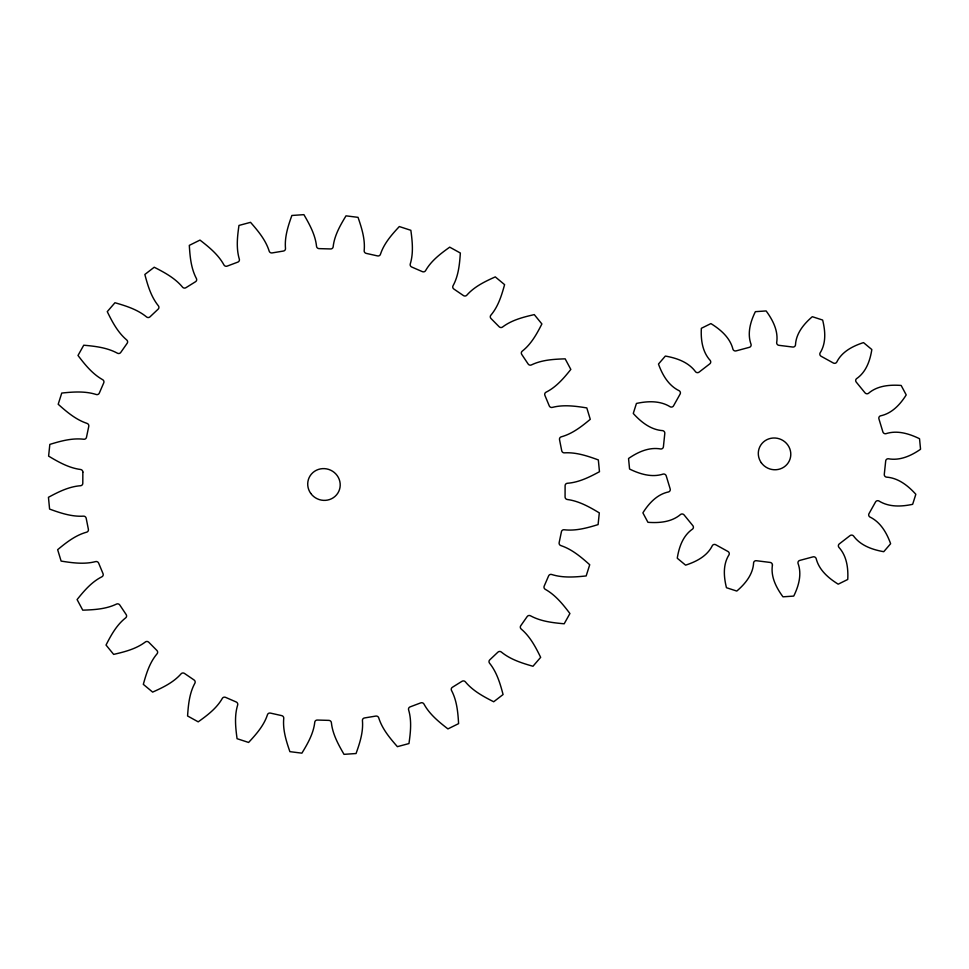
<?xml version="1.0" encoding="UTF-8"?>
<svg xmlns="http://www.w3.org/2000/svg" width="969" height="969" viewBox="0 0 969 969"><rect width="100%" height="100%" fill="white"/><g stroke="black" fill="none" stroke-linecap="round" stroke-linejoin="round"><path stroke-width="1.45" d="M82.85 472.109L82.801 483.24A2.568 2.483 24.3 0 1 80.33 485.748C68.92 486.632 58.37 491.925 48.45 497.291L49.589 509.076C60.344 513.001 71.682 516.828 83.273 516.162A2.568 2.483 24.3 0 1 86.193 518.306L88.373 529.28A2.568 2.483 24.3 0 1 86.471 532.223C75.497 535.276 66.255 542.507 57.655 549.689L61.12 561.087C72.384 562.892 84.194 564.515 95.41 561.645A2.568 2.483 24.3 0 1 98.681 563.195L103.005 573.6A2.568 2.483 24.3 0 1 101.733 576.87C91.619 581.981 84.049 590.872 77.096 599.581L82.753 610.155C94.09 609.792 105.936 609.138 116.328 604.159A2.568 2.483 24.3 0 1 119.829 605.068L126.127 614.503A2.568 2.483 24.3 0 1 125.534 617.968C116.668 624.944 111.06 635.155 106.033 645.051L113.652 654.39C124.638 651.871 136.072 648.964 145.217 642.084A2.568 2.483 24.3 0 1 148.826 642.302L156.845 650.405A2.568 2.483 24.3 0 1 156.954 653.93C149.674 662.542 146.271 673.661 143.327 684.356L152.642 692.108C162.853 687.53 173.439 682.467 180.985 673.939A2.568 2.483 24.3 0 1 184.546 673.479L193.982 679.923A2.568 2.483 24.3 0 1 194.793 683.387C189.403 693.295 188.313 704.899 187.574 715.97L198.197 721.844C207.269 715.376 216.608 708.339 222.24 698.528A2.568 2.483 24.3 0 1 225.62 697.389L236.121 701.944A2.568 2.483 24.3 0 1 237.611 705.19C234.304 716.03 235.576 727.658 237.066 738.693L248.597 742.448C256.167 734.332 263.883 725.599 267.408 714.88A2.568 2.483 24.3 0 1 270.472 713.111L281.64 715.606A2.568 2.483 24.3 0 1 283.735 718.526C282.682 729.863 286.23 741.055 289.888 751.653L301.892 753.155C307.682 743.683 313.459 733.581 314.743 722.389A2.568 2.483 24.3 0 1 317.396 720.052L328.782 720.379A2.568 2.483 24.3 0 1 331.41 722.862C332.646 734.248 338.351 744.592 344.019 754.342L356.047 753.531C359.802 743.078 363.411 731.995 362.442 720.754A2.568 2.483 24.3 0 1 364.55 717.944L375.73 716.091A2.568 2.483 24.3 0 1 378.794 718.041C382.271 729.027 389.901 738.124 397.387 746.663L408.954 743.562C410.541 732.528 411.849 720.912 408.652 710.035A2.568 2.483 24.3 0 1 410.166 706.861L420.691 702.9A2.568 2.483 24.3 0 1 424.071 704.233C429.642 714.395 438.909 721.917 447.932 728.906L458.591 723.637C457.949 712.445 456.896 700.744 451.615 690.655A2.568 2.483 24.3 0 1 452.45 687.239L461.947 681.328A2.568 2.483 24.3 0 1 465.508 681.994C472.945 690.921 483.483 696.578 493.706 701.762L503.068 694.531C500.198 683.605 496.843 672.292 489.672 663.341A2.568 2.483 24.3 0 1 489.805 659.828L497.884 652.185A2.568 2.483 24.3 0 1 501.494 652.161C510.518 659.514 521.928 663.111 532.962 666.26L540.654 657.357C535.675 647.135 530.152 636.633 521.358 629.172A2.568 2.483 24.3 0 1 520.789 625.671L527.148 616.599A2.568 2.483 24.3 0 1 530.661 615.884C540.896 621.395 552.766 622.776 564.188 623.782L569.917 613.534C563.025 604.426 555.552 595.123 545.462 589.431A2.568 2.483 24.3 0 1 544.203 586.088L548.599 575.925A2.568 2.483 24.3 0 1 551.894 574.556C562.941 578.033 574.823 577.136 586.172 575.937L589.721 564.745C581.182 557.102 572.061 549.362 561.051 545.656A2.568 2.483 24.3 0 1 559.161 542.604L561.426 531.751A2.568 2.483 24.3 0 1 564.358 529.777C575.804 531.097 587.238 527.948 598.091 524.592L599.314 512.88C589.479 506.981 579.062 501.094 567.531 499.532A2.568 2.483 24.3 0 1 565.072 496.891L565.109 485.76A2.568 2.483 24.3 0 1 567.592 483.252C579.002 482.368 589.552 477.075 599.472 471.709L598.333 459.924C587.577 455.999 576.24 452.172 564.648 452.838A2.568 2.483 24.3 0 1 561.717 450.694L559.537 439.72A2.568 2.483 24.3 0 1 561.451 436.777C572.425 433.724 581.666 426.493 590.266 419.311L586.802 407.913C575.538 406.108 563.728 404.485 552.512 407.355A2.568 2.483 24.3 0 1 549.229 405.805L544.917 395.4A2.568 2.483 24.3 0 1 546.189 392.13C556.303 387.019 563.873 378.128 570.826 369.419L565.169 358.845C553.832 359.208 541.986 359.862 531.593 364.841A2.568 2.483 24.3 0 1 528.093 363.932L521.794 354.497A2.568 2.483 24.3 0 1 522.388 351.032C531.254 344.056 536.85 333.845 541.889 323.949L534.27 314.61C523.284 317.129 511.85 320.036 502.705 326.916A2.568 2.483 24.3 0 1 499.096 326.698L491.077 318.595A2.568 2.483 24.3 0 1 490.968 315.07C498.248 306.458 501.651 295.339 504.595 284.644L495.28 276.892C485.069 281.47 474.471 286.533 466.937 295.06A2.568 2.483 24.3 0 1 463.376 295.521L453.928 289.077A2.568 2.483 24.3 0 1 453.117 285.613C458.519 275.705 459.609 264.101 460.348 253.03L449.713 247.156C440.653 253.624 431.314 260.661 425.682 270.472A2.568 2.483 24.3 0 1 422.302 271.611L411.801 267.056A2.568 2.483 24.3 0 1 410.311 263.81C413.606 252.97 412.346 241.342 410.856 230.307L399.313 226.552C391.742 234.668 384.039 243.401 380.514 254.12A2.568 2.483 24.3 0 1 377.438 255.889L366.282 253.393A2.568 2.483 24.3 0 1 364.187 250.474C365.24 239.137 361.679 227.945 358.033 217.347L346.018 215.845C340.24 225.317 334.462 235.419 333.179 246.61A2.568 2.483 24.3 0 1 330.526 248.948L319.14 248.621A2.568 2.483 24.3 0 1 316.512 246.138C315.276 234.752 309.571 224.408 303.903 214.658L291.875 215.469C288.108 225.922 284.511 237.005 285.48 248.246A2.568 2.483 24.3 0 1 283.36 251.056L272.192 252.909A2.568 2.483 24.3 0 1 269.128 250.959C265.651 239.973 258.02 230.876 250.535 222.337L238.968 225.438C237.369 236.472 236.073 248.088 239.27 258.965A2.568 2.483 24.3 0 1 237.756 262.139L227.218 266.1A2.568 2.483 24.3 0 1 223.851 264.767C218.267 254.605 209.013 247.083 199.989 240.094L189.318 245.363C189.972 256.555 191.026 268.256 196.307 278.345A2.568 2.483 24.3 0 1 195.472 281.761L185.975 287.672A2.568 2.483 24.3 0 1 182.414 287.006C174.965 278.079 164.439 272.422 154.216 267.238L144.853 274.469C147.724 285.395 151.079 296.708 158.25 305.659A2.568 2.483 24.3 0 1 158.117 309.172L150.025 316.815A2.568 2.483 24.3 0 1 146.428 316.839C137.404 309.486 125.982 305.889 114.96 302.74L107.268 311.643C112.247 321.865 117.77 332.367 126.564 339.828A2.568 2.483 24.3 0 1 127.133 343.329L120.774 352.401A2.568 2.483 24.3 0 1 117.261 353.116C107.026 347.605 95.144 346.224 83.734 345.218L78.005 355.466C84.897 364.574 92.37 373.877 102.46 379.569A2.568 2.483 24.3 0 1 103.719 382.912L99.322 393.075A2.568 2.483 24.3 0 1 96.028 394.444C84.981 390.967 73.099 391.864 61.75 393.063L58.201 404.255C66.728 411.898 75.848 419.638 86.871 423.344A2.568 2.483 24.3 0 1 88.76 426.396L86.495 437.249A2.568 2.483 24.3 0 1 83.564 439.223C72.118 437.903 60.684 441.052 49.831 444.408L48.607 456.12C58.443 462.019 68.86 467.906 80.391 469.468A2.568 2.483 24.3 0 1 82.85 472.109M772.438 565.012C770.549 576.725 776.266 587.674 782.964 596.819L793.732 596.092C798.686 586.015 802.078 574.278 797.996 563.268A2.568 2.483 24.3 0 1 799.97 560.361L812.809 556.921A2.568 2.483 24.3 0 1 816.116 558.41C818.975 570.051 828.459 578.118 838.197 584.174L847.754 579.462C848.347 568.137 846.809 555.94 838.803 547.231A2.568 2.483 24.3 0 1 839.469 543.779L849.861 535.748A2.568 2.483 24.3 0 1 853.471 535.905C860.569 545.632 872.366 549.677 883.74 551.7L890.632 543.718C886.732 532.926 880.603 522.146 869.835 516.974A2.568 2.483 24.3 0 1 869.084 513.497L875.455 502.112A2.568 2.483 24.3 0 1 878.81 500.912C888.973 507.284 901.4 506.726 912.653 504.316L915.838 494.287C908.086 485.735 898.348 477.935 886.356 477.111A2.568 2.483 24.3 0 1 884.309 474.144L885.678 461.135A2.568 2.483 24.3 0 1 888.27 458.749C899.959 460.905 911.175 455.757 920.55 449.265L919.533 438.715C909.176 433.688 897.27 429.982 885.848 433.712A2.568 2.483 24.3 0 1 882.832 431.714L878.98 419.056A2.568 2.483 24.3 0 1 880.421 415.858C891.952 413.484 900.213 404.448 906.221 394.916L901.158 385.444C889.784 384.632 877.429 385.589 868.406 393.39A2.568 2.483 24.3 0 1 864.857 392.651L856.39 382.271A2.568 2.483 24.3 0 1 856.451 378.746C866.141 372.144 870.089 360.601 871.834 349.543L863.5 342.602C852.793 346.078 841.831 351.65 836.671 362.261A2.568 2.483 24.3 0 1 833.146 362.903L821.337 356.386A2.568 2.483 24.3 0 1 820.016 353.079C826.351 343.159 825.334 330.95 822.645 320.049L812.313 316.693C803.822 323.985 796.009 333.372 795.476 345.097A2.568 2.483 24.3 0 1 792.497 347.011L779.161 345.352A2.568 2.483 24.3 0 1 776.654 342.747C778.555 331.035 772.826 320.085 766.14 310.94L755.372 311.667C750.406 321.732 747.026 333.481 751.096 344.492A2.568 2.483 24.3 0 1 749.134 347.387L736.283 350.839A2.568 2.483 24.3 0 1 732.976 349.349C730.117 337.709 720.645 329.642 710.907 323.585L701.35 328.297C700.744 339.622 702.283 351.82 710.289 360.529A2.568 2.483 24.3 0 1 709.623 363.981L699.23 372.011A2.568 2.483 24.3 0 1 695.621 371.854C688.535 362.127 676.725 358.082 665.364 356.059L658.472 364.041C662.36 374.833 668.489 385.614 679.269 390.786A2.568 2.483 24.3 0 1 680.008 394.262L673.649 405.636A2.568 2.483 24.3 0 1 670.282 406.847C660.131 400.476 647.704 401.033 636.439 403.443L633.266 413.46C641.018 422.024 650.744 429.824 662.748 430.648A2.568 2.483 24.3 0 1 664.782 433.615L663.426 446.624A2.568 2.483 24.3 0 1 660.822 448.998C649.133 446.854 637.917 452.002 628.542 458.494L629.571 469.044C639.915 474.071 651.822 477.778 663.244 474.047A2.568 2.483 24.3 0 1 666.272 476.045L670.112 488.703A2.568 2.483 24.3 0 1 668.671 491.901C657.139 494.275 648.879 503.311 642.883 512.843L647.946 522.315C659.308 523.127 671.662 522.17 680.686 514.369A2.568 2.483 24.3 0 1 684.235 515.108L692.702 525.489A2.568 2.483 24.3 0 1 692.641 529.013C682.951 535.603 679.003 547.158 677.258 558.217L685.592 565.157C696.299 561.669 707.261 556.109 712.421 545.486A2.568 2.483 24.3 0 1 715.958 544.857L727.755 551.373A2.568 2.483 24.3 0 1 729.076 554.68C722.753 564.6 723.758 576.809 726.447 587.711L736.791 591.066C745.27 583.774 753.083 574.375 753.616 562.662A2.568 2.483 24.3 0 1 756.595 560.748L769.931 562.408A2.568 2.483 24.3 0 1 772.438 565.012M761.307 462.758A16.34 15.795 24.3 0 0 789.323 460.856A16.34 15.795 24.3 0 0 773.02 438.024A16.34 15.795 24.3 0 0 761.307 462.758M310.722 493.378A16.34 15.795 24.3 0 0 338.738 491.477A16.34 15.795 24.3 0 0 322.423 468.645A16.34 15.795 24.3 0 0 310.722 493.378"/></g></svg>
